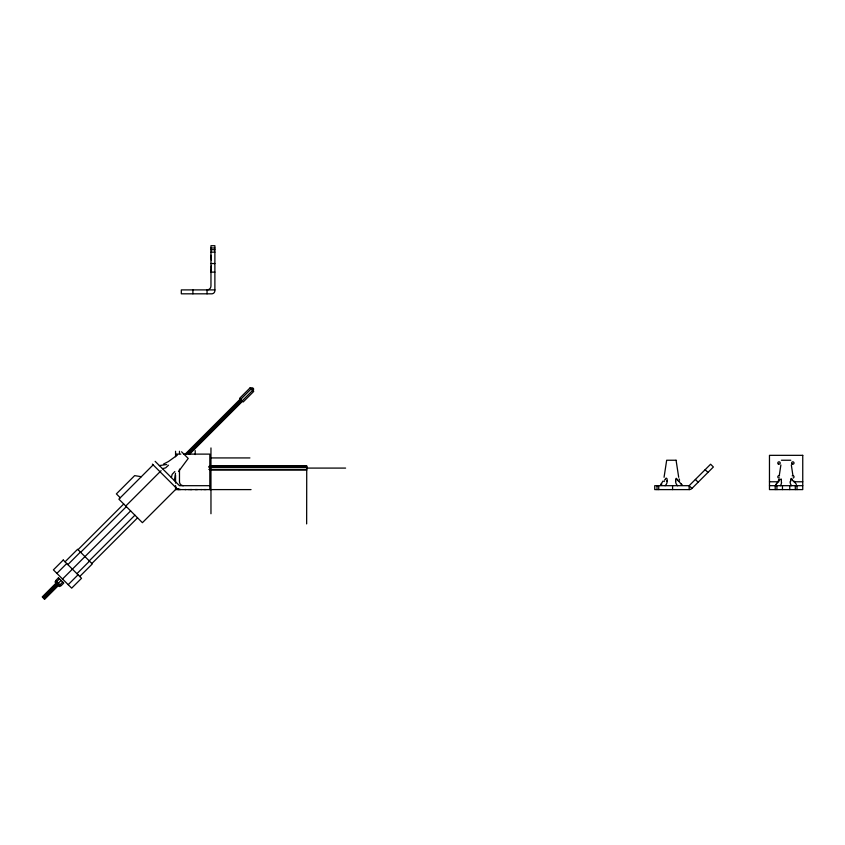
<?xml version="1.0" encoding="UTF-8"?>
<svg xmlns="http://www.w3.org/2000/svg" width="845" height="845" viewBox="0 0 845 845"><rect width="100%" height="100%" fill="white"/><g stroke="black" fill="none" stroke-linecap="round" stroke-linejoin="round"><path stroke-width="1.27" d="M179.478 469.123L179.478 481.777A3.919 3.919 0 0 0 183.397 485.685M210.965 270.812L210.965 269.196M210.965 257.503L210.965 255.253M207.046 293.817L207.046 289.898A3.919 3.919 0 0 0 210.965 285.98L210.965 245.705L214.883 245.694L214.883 290.68A3.137 3.137 0 0 1 211.746 293.817L181.316 293.817L181.316 289.898L214.883 289.898M781.361 482.104L781.35 480.382M667.011 481.47L667.064 480.488M790.645 479.907L790.603 481.587M780.875 464.982L779.27 475.608M253.415 389.651L253.553 388.679L251.894 388.13M790.709 479.421L790.677 479.622A10.172 8.302 39.1 0 0 790.688 479.918M664.054 477.309L666.673 460.24L676.053 460.24M175.506 473.274L174.44 480.647M252.972 389.218L253.352 388.478M779.069 480.963L778.562 481.83M664.476 480.9L664.064 481.587M779.703 479.886L781.076 479.136A2.577 1.743 -63.8 0 1 781.181 479.358M168.493 465.194L165.673 467.855L162.451 468.669M178.506 471.563L188.224 458.444L181.58 451.8M153.283 464.739L118.87 499.152L142.404 522.685L176.109 488.98M65.054 561.819L77.624 549.261L92.295 563.932L79.736 576.501M78.036 549.672L123.719 503.99M56.89 573.364L66.744 563.509M125.757 506.039L161.099 470.697M67.864 564.629L80.423 552.06M80.676 552.313L126.359 506.63M56.045 580.895L54.988 581.952L59.604 586.567L60.66 585.511M56.721 581.582L59.467 578.836M55.865 582.828L56.921 581.772M56.087 583.061L42.25 596.897L44.658 599.306L58.495 585.469M185.213 454.124L240.286 399.051M250.944 388.679L251.694 387.929L253.627 389.862L252.877 390.612M42.704 597.352L56.552 583.515M240.645 399.41L251.166 388.89M186.798 453.839L240.931 399.706M43.454 598.102L61.093 580.452M62.541 579.005L130.637 510.908M251.905 389.64L252.655 388.89M188.646 453.828L241.85 400.625M44.194 598.841L58.03 585.004M242.135 400.9L252.655 390.379M189.291 454.473L242.494 401.269M58.717 585.68L59.773 584.624M59.974 584.835L62.72 582.089M89.243 560.879L134.915 515.196M76.927 573.692L89.496 561.133M68.191 584.666L78.046 574.811M91.873 563.509L137.555 517.827M691.918 488.452L713.381 467L710.613 464.222L689.15 485.685L689.15 489.604L654.738 489.604L654.727 485.685L689.15 485.685L691.918 488.452A3.919 3.919 0 0 1 689.15 489.604M177.344 455.117L168.461 461.518L163.571 464.032M174.831 471.531L172.169 474.351L171.355 477.573M252.338 388.584L253.077 388.204M166.75 464.518L159.378 465.584M200.952 489.561L201.585 489.561M203.962 489.561L204.575 489.561M205.451 489.561L206.064 489.561M188.657 489.561L189.375 489.561M185.002 489.561L185.868 489.561M190.178 489.561L191.963 489.561M195.227 489.561L197.445 489.561M210.965 252.159L214.883 252.148M210.965 247.986L214.883 247.986M210.965 249.697L214.883 249.697M210.965 263.545L214.883 263.545M175.559 454.114L180.83 454.114M183.471 454.114L209.824 454.114L209.824 489.604M210.965 457.927L249.919 457.927M781.424 460.24L790.793 460.24M209.824 465.701L306.735 465.701L306.65 523.911M208.842 466.44L306.735 466.44M209.824 467L306.735 467M208.842 467.306L306.735 467.306M306.65 468.088L345.605 468.088M208.842 469.387L306.735 469.387M209.824 470.126L306.735 470.126M769.468 481.777L778.425 481.777M793.793 481.777L802.75 481.777M209.824 485.685L179.478 485.685L155.142 461.349M769.468 485.685L802.75 485.685M251.039 489.604L175.559 489.604L175.559 485.664M210.965 272.111L214.883 272.122M180.608 489.561L178.306 489.012M141.295 476.717L134.651 475.619L116.378 493.892L120.254 497.768M179.478 489.604L176.711 488.452L152.375 464.116M705.174 469.662L707.941 472.429M695.382 479.453L698.15 482.22M677.384 479.421L677.51 479.622A10.172 3.454 61.1 0 1 677.595 480.002M678.672 481.587L677.975 480.404M793.423 481.47L792.885 480.488M679.116 478.872L679.581 480.256M678.693 477.309L676.074 460.24M792.916 475.566L791.332 464.961M675.725 481.47L675.683 480.414A10.974 9.485 22.2 0 1 675.778 480.002M797.004 485.685L797.004 489.604M795.293 485.685L795.293 489.604M789.758 485.685L789.758 489.604M782.459 485.685L782.459 489.604M776.925 485.685L776.925 489.604M775.203 485.685L775.203 489.604M672.588 485.685L672.588 489.604M658.73 485.685L658.73 489.604M657.019 485.685L657.019 489.604M211.356 257.957L211.356 260.049M211.356 265.985L211.356 268.076M210.965 447.945L210.965 513.739M195.216 450.649L195.216 454.547M192.903 289.898L192.903 293.817M179.478 451.272L179.478 453.564M175.559 451.272L175.559 456.744M175.559 475.143L175.559 483.139M178.696 489.604A3.137 3.137 0 0 1 175.559 486.466M681.83 484.565A9.686 4.288 58.6 0 1 681.091 483.689M661.836 484.069A9.686 4.764 -56.9 0 1 661.022 484.945M667.159 481.502A8.63 7.035 29.9 0 1 665.089 485.706M667.127 480.414A10.974 9.601 -10.5 0 0 667.096 479.981A8.101 6.834 -33.1 0 0 667.117 479.39A3.401 2.683 -49.9 0 0 666.779 478.407M665.226 479.358A2.641 1.838 -68.7 0 1 666.209 478.09M664.962 479.812A10.172 3.707 -61.2 0 1 665.142 479.516M663.008 481.027A10.288 4.373 -59.7 0 1 660.621 484.438M681.968 485.041A10.288 5.081 57.7 0 1 679.105 481.365M676.201 478.27A2.218 1.215 63.2 0 1 677.13 479.516M676.011 479.527A3.57 2.524 65.7 0 1 676.169 478.64M675.873 479.96A8.101 6.57 44.4 0 1 675.905 479.474M677.605 485.748A8.63 7.309 -33.3 0 1 675.599 481.502M776.798 483.509A8.682 2.757 -58.3 0 1 775.9 484.618M781.551 482.178A9.686 7.066 46 0 1 780.326 485.738M781.245 479.316A5.017 3.686 -53.9 0 1 781.371 479.823M779.09 480.066A7.594 2.947 -61.5 0 1 779.417 479.527M778.361 480.583A10.383 1.785 -60.3 0 1 778.932 479.611M777.991 481.428A8.682 2.556 -60.9 0 1 775.668 484.882M796.434 484.396A8.63 2.503 58.3 0 1 794.068 481.101M791.955 479.812A8.101 2.377 62 0 1 792.177 480.224M791.49 478.735A3.401 1.605 63.3 0 1 792.04 479.601M790.931 479.506A2.641 1.764 69.5 0 1 791.205 478.376M791.585 485.717A10.288 8.038 -42.9 0 1 790.043 481.756M792.177 475.862A1.194 1.194 0 0 1 793.941 476.422A1.194 1.194 0 0 1 793.054 478.038M779.544 477.932A1.194 1.194 0 0 1 777.801 476.865A1.194 1.194 0 0 1 779.544 475.809M63.259 560.024L53.404 569.879L71.677 588.152L81.532 578.297L63.259 560.024M58.463 577.822L55.717 580.568L60.988 585.838L63.734 583.092L58.463 577.822M250.109 387.834L239.589 398.354L243.191 401.956L253.711 391.436L250.109 387.834M802.75 455.339L769.468 455.339L769.468 489.604L802.75 489.604L802.75 455.339M792.24 464.053A1.194 1.194 0 0 0 794.025 463.018A1.194 1.194 0 0 0 792.24 461.983A1.194 1.194 0 0 0 792.24 464.053M778.393 464.053A1.194 1.194 0 0 0 780.188 463.018A1.194 1.194 0 0 0 778.393 461.983A1.194 1.194 0 0 0 778.393 464.053"/></g></svg>
